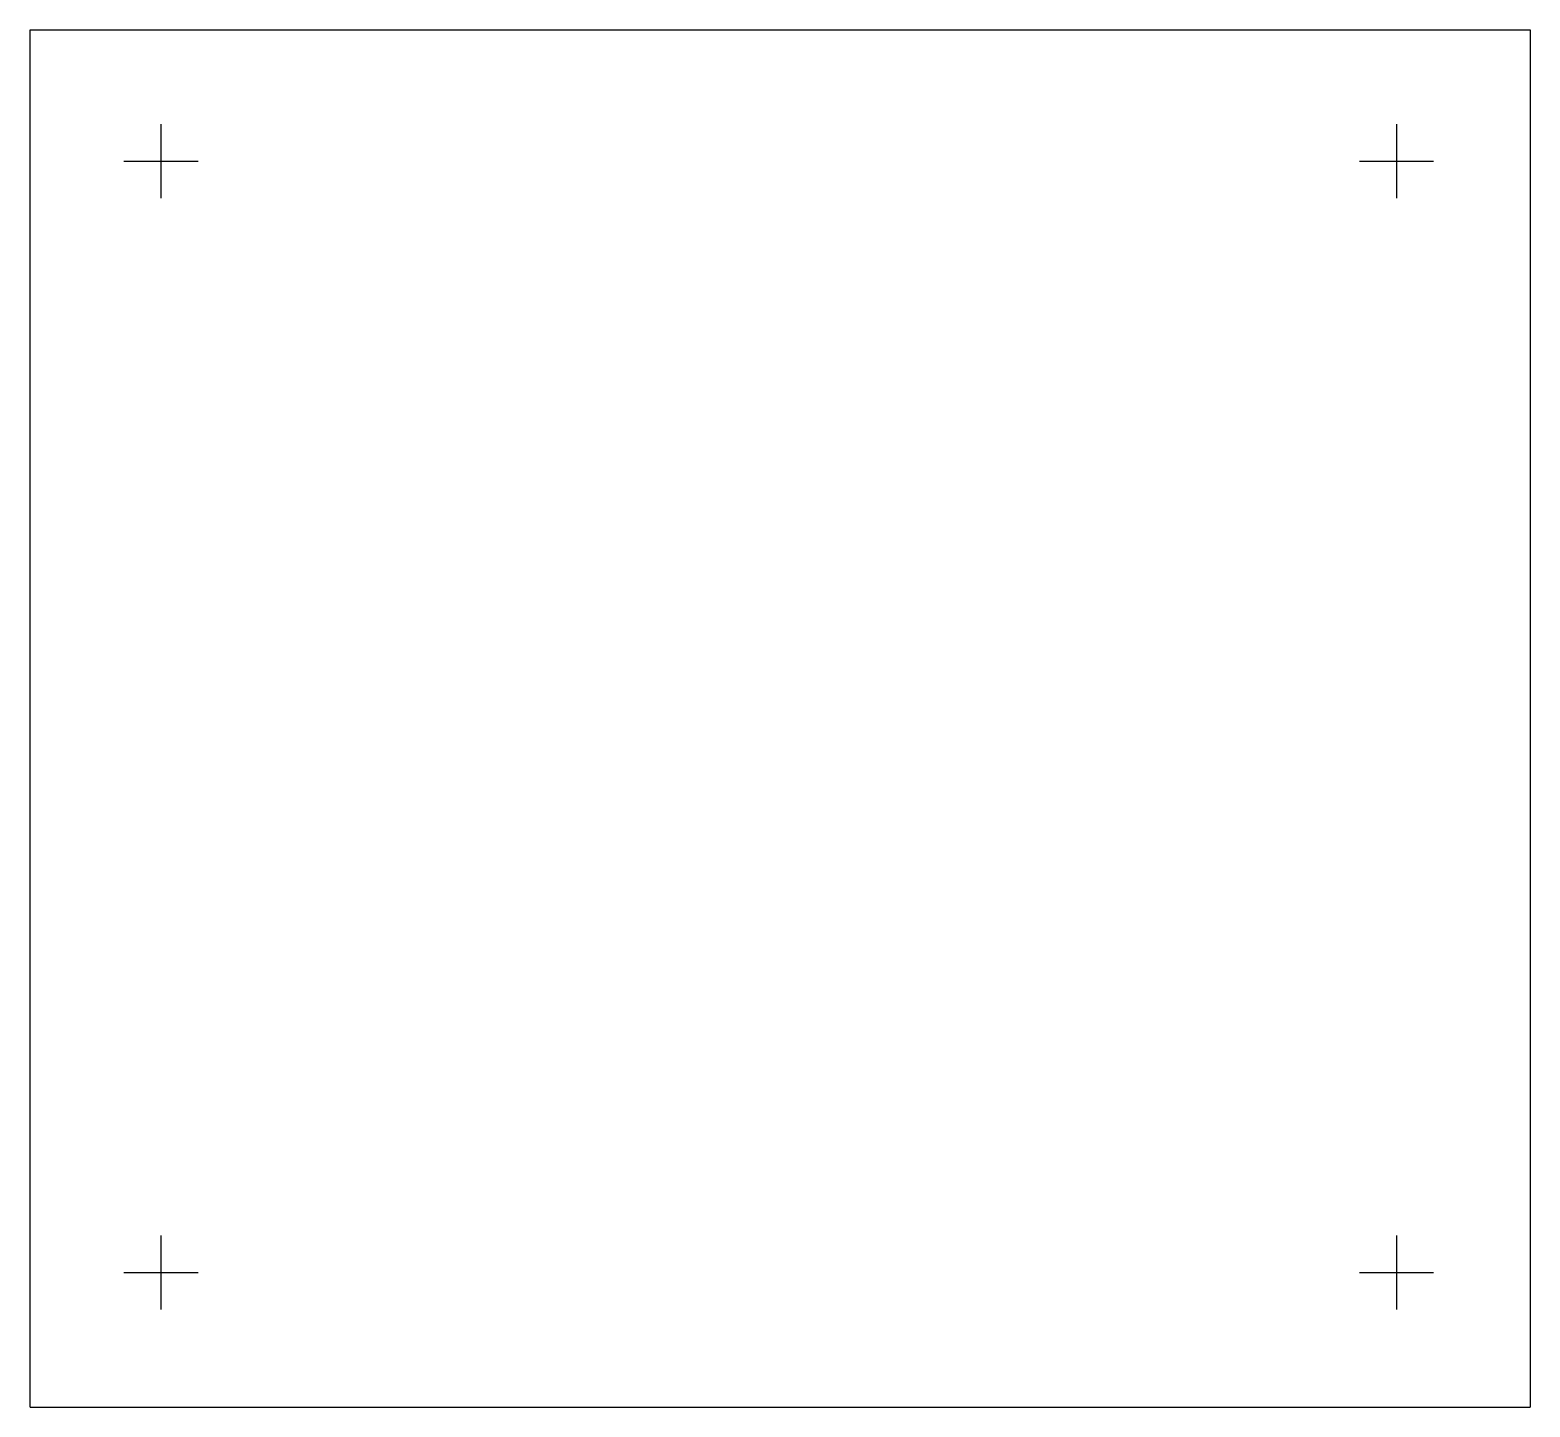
# Model space of a CAD drawing. Extents: x 48.6 to 109.3, y -135 to -79.2.
import ezdxf

# ---------------------------------------------------------------- set-up
doc = ezdxf.new("R2010")
doc.units = 0
doc.layers.get('0').update_dxf_attribs({"linetype": 'continuous'})

msp = doc.modelspace()

# ---------------------------------------------------------------- linework, layer by layer
at = {"color": 0}
for points in [[(48.565, -79.248), (109.271, -79.248)], [(48.565, -135.001), (48.565, -79.248)], [(109.271, -79.248), (109.271, -135.001)], [(53.866, -83.06), (53.866, -86.06)], [(103.868, -83.06), (103.868, -86.06)], [(52.365, -84.562), (55.364, -84.562)], [(102.367, -84.562), (105.367, -84.562)], [(53.866, -128.059), (53.866, -131.059)], [(103.868, -128.059), (103.868, -131.059)], [(52.365, -129.56), (55.364, -129.56)], [(102.367, -129.56), (105.367, -129.56)], [(48.565, -135.001), (109.271, -135.001)]]:
    msp.add_lwpolyline(points, dxfattribs=at)
msp.add_lwpolyline([(109.271, -135.001)], close=True, dxfattribs=at)

doc.saveas('drawing.dxf')
